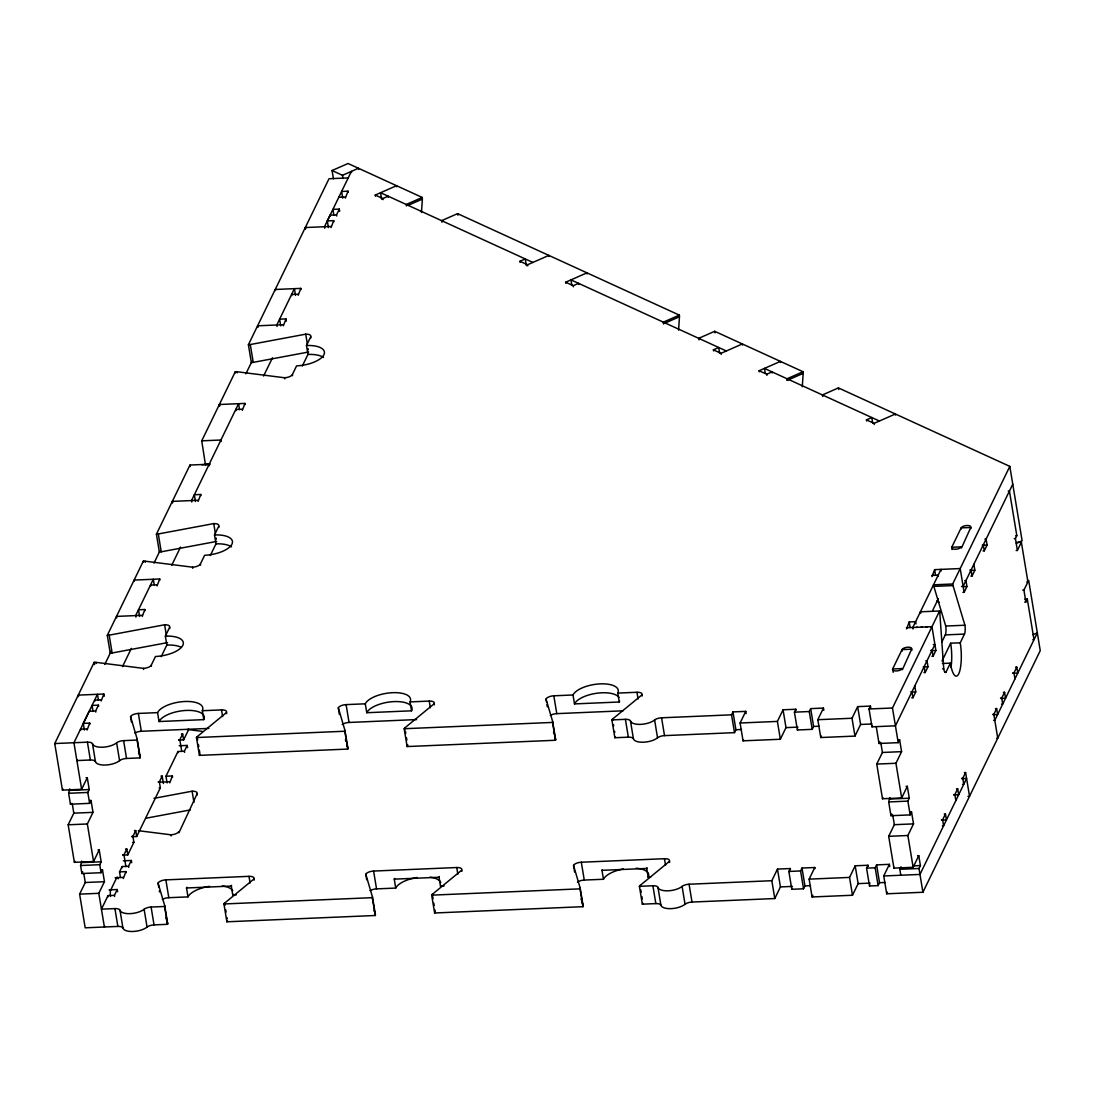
<?xml version="1.0" encoding="UTF-8"?>
<svg xmlns="http://www.w3.org/2000/svg" width="1095" height="1095" viewBox="0 0 1095 1095"><rect width="100%" height="100%" fill="white"/><g stroke="black" fill="none" stroke-linecap="round" stroke-linejoin="round"><path stroke-width="1.5" d="M421.466 212.498L422.355 199.085A6.625 3.162 66.3 0 0 422.232 197.456L348.046 163.497L332.059 170.533L333.427 178.786M678.585 330.17L679.461 316.756A6.625 3.162 66.3 0 0 679.338 315.127L457.587 213.635L441.6 220.656A6.625 3.162 66.3 0 0 441.969 222.217M802.279 386.781L803.169 373.368A6.625 3.162 66.3 0 0 803.046 371.739L714.693 331.306L698.706 338.328A6.625 3.162 66.3 0 0 699.075 339.874M86.067 777.724L87.271 777.669L81.632 789.303L62.442 790.111L54.75 743.546L94.184 662.324A6.625 2.751 -9.4 0 1 95.963 662.365L143.445 668.374A6.625 2.751 -9.4 0 0 151.247 665.199L155.49 656.48A23.173 9.622 -9.4 0 0 182.81 645.352A23.173 9.622 -9.4 0 0 165.359 636.127L169.602 627.408A6.625 2.751 -9.4 0 0 164.62 624.78L109.185 635.155A6.638 2.751 -9.4 0 1 107.296 635.346L110.239 653.181A6.638 2.751 -9.4 0 0 112.128 652.976L167.562 642.614M107.296 635.346L143.322 561.146A6.625 2.751 -9.4 0 1 145.087 561.188L192.583 567.183A6.625 2.751 -9.4 0 0 200.385 564.007L204.614 555.288A23.173 9.622 -9.4 0 0 231.935 544.174A23.173 9.622 -9.4 0 0 214.497 534.949L218.726 526.23A6.625 2.751 -9.4 0 0 213.744 523.602L158.31 533.963A6.638 2.751 -9.4 0 1 156.421 534.168L159.364 551.989A6.638 2.751 -9.4 0 0 161.252 551.798L216.687 541.423M156.421 534.168L189.983 465.046L209.172 464.239L209.419 465.717M205.49 464.964L201.74 440.833L235.302 371.711A6.625 2.751 -9.4 0 1 237.067 371.752L284.563 377.761A6.625 2.751 -9.4 0 0 292.365 374.586L296.594 365.867A23.173 9.622 -9.4 0 0 323.915 354.739A23.173 9.622 -9.4 0 0 306.477 345.527L310.706 336.808A6.625 2.751 -9.4 0 0 305.724 334.167L250.29 344.542A6.638 2.751 -9.4 0 1 248.401 344.733L251.344 362.568A6.638 2.751 -9.4 0 0 253.232 362.363L308.667 352.001M248.401 344.733L329.006 178.731L348.196 177.91M104.791 664.391L111.389 650.813M153.957 563.131L159.884 550.936M245.882 373.833L251.918 361.391M84.383 730.05L83.275 723.371L89.16 711.257L95.621 710.984L98.441 705.166L92.048 705.44L92.965 711.011M328.418 227.596L327.323 220.916L330.101 215.181L336.493 214.907L339.313 209.104L332.921 209.378L333.838 214.948M87.094 730.023L89.735 723.097L83.275 723.371M101.205 700.951L103.847 694.025L78.265 695.12L78.511 696.598M142.254 616.43L144.882 609.504L138.49 609.778L139.599 616.471M157.064 585.921L159.706 578.995L134.124 580.076L134.315 581.199M198.113 501.4L200.741 494.475L194.349 494.748L195.458 501.442M242.323 410.351L244.965 403.425L219.383 404.507L219.561 405.615M283.359 325.831L286 318.905L279.608 319.165L280.717 325.858M298.182 295.308L300.824 288.382L275.242 289.477L275.42 290.586M331.073 227.568L333.715 220.642L327.323 220.916M345.377 198.099L348.018 191.173L341.626 191.447L342.735 198.14M62.442 790.111L62.976 789.016M77.293 759.725L76.883 760.573L90.365 759.998A6.625 2.751 -9.4 0 1 95.457 761.682A13.249 5.502 -9.4 0 0 105.626 765.035A13.249 5.502 -9.4 0 0 119.574 760.655A6.625 2.751 -9.4 0 1 126.541 758.465L140.037 757.891A6.625 2.751 -9.4 0 0 140.16 757.069L137.217 739.235L130.565 716.609A6.625 2.751 -9.4 0 1 138.367 713.434L157.557 712.626A23.173 9.622 -9.4 0 1 184.877 701.498A23.173 9.622 -9.4 0 1 202.315 710.723L221.505 709.902A6.625 2.751 -9.4 0 1 226.487 712.544L226.679 713.653M122.503 666.622L131.359 648.363M171.669 565.362L180.552 547.076M263.58 376.064L272.463 357.778M89.831 800.513L91.036 800.459L89.626 803.36L70.436 804.182L68.643 793.286L69.806 788.893M70.436 804.182L70.874 803.265M98.002 849.953L99.207 849.898L93.554 861.532L74.378 862.34L68.164 824.781L73.817 813.161L72.215 803.497M89.626 803.36L87.819 792.465L89.229 789.563L87.271 777.669M161.198 656.671L166.837 645.051L165.359 636.127M210.322 555.493L215.975 543.859L214.497 534.949M302.302 366.058L307.955 354.438L306.477 345.527M93.554 861.532L87.354 823.974L92.993 812.353L91.036 800.459M74.378 862.34L74.898 861.259M101.287 869.854L102.492 869.8L101.082 872.715L81.892 873.523L80.565 865.515L81.742 861.122M81.892 873.523L82.686 871.894M254.163 880.093L253.985 878.97A6.625 2.751 -9.4 0 0 249.003 876.342L165.865 879.874A6.625 2.751 -9.4 0 0 158.063 883.049L164.715 905.674L167.658 923.496A6.625 2.751 -9.4 0 1 167.521 924.317L154.039 924.892A6.625 2.751 -9.4 0 0 147.072 927.082A13.249 5.502 -9.4 0 1 133.125 931.475A13.249 5.502 -9.4 0 1 122.955 928.108A6.625 2.751 -9.4 0 0 117.863 926.425L85.191 927.821L79.62 894.136L85.273 882.502L83.795 873.591M101.082 872.715L99.754 864.694L101.164 861.792L99.207 849.898M104.791 926.151L104.381 927L98.81 893.315L104.449 881.694L102.492 869.8M125.925 866.679L123.968 854.784L126.787 848.981L125.583 849.022M122.968 855.127L127.773 854.921L133.891 842.329L132.906 836.388L135.725 830.571L134.521 830.626M131.906 836.717L136.711 836.512L160.349 787.839L159.364 781.898L162.183 776.081L160.979 776.136M181.729 751.266L179.826 739.755L182.646 733.937L181.441 733.992M109.24 889.865L117.233 889.523L114.414 895.34L108.008 895.601L101.424 909.165L114.92 908.59A6.625 2.751 -9.4 0 1 119.998 910.273A13.249 5.502 -9.4 0 0 130.182 913.641A13.249 5.502 -9.4 0 0 144.116 909.261A6.625 2.751 -9.4 0 1 151.096 907.057L164.578 906.482A6.625 2.751 -9.4 0 0 164.715 905.674M110.513 896.435A6.077 1.56 87.6 0 1 110.308 894.683L110.321 891.535A3.696 0.944 87.6 0 1 110.663 890.153L116.713 877.684A4.969 1.273 87.5 0 1 118.26 878.833M120.464 877.451L119.533 871.88L122.12 866.542L128.526 866.268L131.345 860.465L123.352 860.807M167.097 782.898L165.988 776.218L177.979 751.512L184.384 751.238L187.204 745.435L179.21 745.763M178.827 740.097L183.631 739.891L188.805 729.215M123.297 878.532L125.939 871.606L119.533 871.88M169.739 782.87L172.38 775.944L165.988 776.218M178.937 832.734L197.086 793.848A6.625 2.751 -9.4 0 0 192.104 791.206L153.998 798.337M546.569 702.319L546.022 698.98A6.625 2.751 -9.4 0 1 553.824 695.804L573.013 694.983A23.173 9.622 -9.4 0 1 600.334 683.869A23.173 9.622 -9.4 0 1 617.772 693.094L636.962 692.273A6.625 2.751 -9.4 0 1 641.944 694.914L612.584 719.059A6.625 2.751 -9.4 0 0 611.913 719.908L614.856 737.729L628.338 737.168A6.625 2.751 -9.4 0 1 633.43 738.838A13.249 5.502 -9.4 0 0 643.6 742.205A13.249 5.502 -9.4 0 0 657.547 737.825A6.625 2.751 -9.4 0 1 664.514 735.621L734.499 732.651L731.542 714.83L732.952 711.914L745.75 711.38L746.119 713.611M734.499 732.651L735.908 729.749L732.952 711.914M796.024 710.368L795.846 709.245L783.048 709.793L785.991 727.627L780.352 739.248L743.053 740.836L740.097 723.001L745.75 711.38M743.053 740.836L743.573 739.741M780.352 739.248L777.409 721.413L783.048 709.793M823.823 710.313L823.454 708.082L810.67 708.616L813.612 726.45L812.203 729.352L797.379 729.982L794.436 712.161L795.846 709.245M797.379 729.982L797.735 729.256M812.203 729.352L809.26 711.531L810.67 708.616M870.812 708.314L870.443 706.083L857.659 706.631L860.602 724.452L854.962 736.086L820.757 737.537L817.814 719.702L823.454 708.082M820.757 737.537L821.469 736.086M574.067 868.759L573.52 865.42A6.625 2.751 -9.4 0 1 581.322 862.23L664.46 858.713A6.625 2.751 -9.4 0 1 669.442 861.341L640.069 885.499A6.611 2.751 -9.4 0 0 639.398 886.334L642.354 904.169L655.837 903.594A6.625 2.751 -9.4 0 1 660.928 905.278A13.249 5.502 -9.4 0 0 671.098 908.645A13.249 5.502 -9.4 0 0 685.046 904.251A6.625 2.751 -9.4 0 1 692.013 902.061L774.781 898.543L771.824 880.709L777.477 869.088L790.261 868.554L790.453 869.663M854.962 736.086L852.019 718.252L857.659 706.631M774.781 898.543L780.42 886.923L777.477 869.088M906.578 628.872L909.22 621.946L915.612 621.673L915.981 623.904M931.982 576.572L934.61 569.646L960.192 568.551L964.12 592.327L962.929 592.381M814.967 868.622L814.776 867.514L801.992 868.048L804.934 885.882L803.525 888.784L791.794 889.291L788.852 871.456L790.261 868.554M933.323 644.572L934.911 644.503L895.436 725.821L871.99 726.82L869.033 708.985L870.443 706.083M803.525 888.784L800.582 870.949L801.992 868.048M791.794 889.291L792.246 888.373M871.99 726.82L872.332 726.094M932.666 610.449L938.305 598.828M868.157 866.364L867.979 865.255L855.181 865.789L858.138 883.624L852.485 895.245L812.079 896.969L809.137 879.134L814.776 867.514M876.246 726.642L879.025 743.478L898.215 742.67L892.48 708L939.592 610.983L920.402 611.804A6.625 1.697 87.6 0 1 920.608 613.378M942.371 663.488L950.364 663.146A23.173 5.94 87.6 0 0 958.741 673.781A23.173 5.94 87.6 0 0 960.247 642.806L964.476 634.087A6.625 1.697 87.6 0 0 964.914 625.231L953.033 585.579A6.625 1.697 87.6 0 1 952.691 584.005L1009.809 466.374L838.4 387.917L822.413 394.953A6.625 3.162 66.3 0 0 822.783 396.5M879.025 743.478L879.819 741.849M812.079 896.969L812.873 895.327M906.112 786.374L907.317 786.319L901.678 797.954L882.488 798.761L876.753 764.091L882.406 752.47L880.804 742.807M1012.752 484.209L963.135 586.386L961.547 586.455M911.738 697.789L912.943 697.748L915.762 691.93L914.777 685.99M923.961 672.604L925.165 672.549L927.985 666.745L927.013 660.805L925.809 660.846M931.872 656.316L933.077 656.261L935.896 650.457L931.968 626.682L906.386 627.763M964.12 592.327L966.94 586.523L965.968 580.569L964.763 580.624M970.827 576.093L972.031 576.038L974.851 570.235L973.866 564.281M983.064 550.908L984.268 550.853L987.088 545.036L986.102 539.096L984.898 539.151M941.851 641.985L945.3 634.895A6.625 1.697 87.6 0 0 945.724 626.053L933.843 586.4A6.625 1.697 87.6 0 1 933.501 584.826L952.691 584.005M898.215 742.67L899.625 739.768L898.42 739.809M942.015 661.01L950.652 643.203L960.247 642.806M901.678 797.954L895.943 763.27L901.582 751.649L899.625 739.768M882.488 798.761L883.022 797.666M944.93 671.906L946.135 671.865L950.364 663.146M852.485 895.245L849.542 877.41L855.181 865.789M1016.174 550.525L1017.378 550.47L1015.407 538.576L1016.817 535.674L1009.439 491.025L1008.249 491.08M910.356 812.038L911.56 811.997L910.15 814.899L890.96 815.707L888.688 801.937L889.852 797.543M1017.378 550.47L1021.375 542.23L1016.571 542.436M890.96 815.707L891.754 814.078M889.756 866.569L889.386 864.338L876.602 864.886L879.545 882.721L878.135 885.622L869.512 885.992L866.569 868.157L867.979 865.255M917.569 855.715L918.773 855.674L913.134 867.295L893.944 868.102L888.688 836.32L894.341 824.699L892.74 815.036M878.135 885.622L875.179 867.787L876.602 864.886M910.15 814.899L907.864 801.116L909.274 798.214L907.317 786.319M869.512 885.992L869.95 885.075M1028.67 580.391L1040.25 650.635L922.921 892.261L886.69 893.794L883.747 875.959L889.386 864.338M1024.687 602.031L1025.878 601.99L1023.921 590.096L1027.918 581.856L1021.375 542.23M913.134 867.295L907.878 835.499L913.517 823.878L911.56 811.997M893.944 868.102L894.3 867.377M1025.878 601.99L1027.302 599.074L1024.893 599.184M886.69 893.794L887.484 892.165M900.802 875.247L899.816 869.293L901.048 866.761M922.921 892.261L918.992 868.486L920.402 865.57L918.773 855.674M942.425 825.794L943.616 825.739L942.631 819.799L945.464 813.996L944.26 814.037M955.853 800.554L954.867 794.614L957.687 788.797L956.482 788.852M962.56 784.321L963.764 784.266L962.779 778.326L965.598 772.509L964.394 772.564M996.546 738.222L997.75 738.167L993.822 714.392L996.642 708.574L995.437 708.629M1001.514 704.099L1002.719 704.044L1001.733 698.104L1004.553 692.286L1003.348 692.341M1014.942 678.859L1013.956 672.919L1016.776 667.101L1015.585 667.156M434.4 704.838L434.222 703.729A6.625 2.751 -9.4 0 0 429.24 701.087L410.05 701.909A23.173 9.622 -9.4 0 0 392.612 692.683A23.173 9.622 -9.4 0 0 365.278 703.811L346.102 704.619A6.625 2.751 -9.4 0 0 338.3 707.794L344.952 730.42L347.895 748.255A6.638 2.751 -9.4 0 1 347.758 749.076L199.399 755.372L196.457 737.537A6.625 2.751 -9.4 0 1 197.127 736.689L226.487 712.544M546.022 698.98L552.674 721.605L555.63 739.44A6.638 2.751 -9.4 0 1 555.493 740.261L407.121 746.557L404.178 728.722A6.625 2.751 -9.4 0 1 404.849 727.874L434.222 703.729M461.898 871.278L461.707 870.155A6.625 2.751 -9.4 0 0 456.724 867.527L373.6 871.059A6.625 2.751 -9.4 0 0 365.785 874.234L372.437 896.846L375.393 914.681A6.638 2.751 -9.4 0 1 375.257 915.502L226.884 921.798L223.941 903.964A6.611 2.751 -9.4 0 1 224.612 903.129L253.985 878.97M573.52 865.42L580.172 888.031L583.115 905.866A6.638 2.751 -9.4 0 1 582.978 906.687L434.619 912.984L431.676 895.149A6.611 2.751 -9.4 0 1 432.347 894.314L461.707 870.155M332.059 170.533L342.475 175.296L358.448 168.274L358.64 169.383M375.407 196.183L375.229 195.061L396.541 185.698L396.718 186.807M375.229 195.061L382.839 198.551L388.164 196.21L388.355 197.319M422.232 197.456L406.245 204.478A6.625 3.162 66.3 0 1 406.368 205.915M407.819 205.477L422.355 199.085M520.111 262.403L519.933 261.294L525.258 258.954L526.366 265.633M519.933 261.294L527.544 264.771L548.855 255.409L549.047 256.531M565.814 283.318L565.636 282.209L586.947 272.847L587.125 273.955M565.636 282.209L573.246 285.685L578.571 283.345L578.762 284.467M679.338 315.127L663.365 322.149A6.625 3.162 66.3 0 1 663.488 323.586M663.474 323.778L679.461 316.756M713.584 350.947L713.406 349.839L718.731 347.498L719.648 353.069M713.406 349.839L721.016 353.329L742.328 343.953L742.519 345.076M759.287 371.862L759.109 370.753L780.42 361.391L780.598 362.5M759.109 370.753L766.719 374.244L772.043 371.903L772.235 373.012M803.046 371.739L787.059 378.774A6.625 3.162 66.3 0 1 787.182 380.211M787.182 380.389L803.169 373.368M866.638 421L866.46 419.878L871.784 417.537L872.701 423.122M866.46 419.878L874.07 423.368L895.381 414.006L895.573 415.114M1016.324 543.312L1022.128 540.766L1009.809 466.374M1032.982 634.744L1037.348 632.828L994.807 720.332L993.603 720.387M146.552 818.116L190.434 809.903M338.807 197.264L345.199 196.99M305.491 228.65L305.313 227.541L330.895 226.46M297.991 294.199L291.598 294.473L291.79 295.582M257.777 326.912L257.599 325.804L283.181 324.709M242.132 409.229L235.74 409.503L235.931 410.611M201.74 440.833L220.93 440.012L221.176 441.504M210.254 464.116L201.932 464.841M205.668 464.608L209.268 464.458M172.531 502.495L172.339 501.373L197.921 500.292M1015.626 535.729L1016.817 535.674M1014.216 538.63L1015.407 538.576M982.283 545.242L987.088 545.036M156.886 584.812L150.494 585.086L150.672 586.195M969.855 570.153L971.046 570.098L972.031 576.038M971.251 570.385L974.851 570.235M931.79 575.45L938.182 575.176L938.374 576.298M142.063 615.322L116.481 616.403L116.727 617.895M1026.727 581.91L1027.918 581.856M933.843 586.4L953.033 585.579M963.34 586.674L966.94 586.523M1022.716 590.15L1023.921 590.096M938.62 612.858L939.811 612.803L943.739 668.826A6.625 1.697 87.6 0 0 946.135 671.865M945.724 626.053L964.914 625.231M916.378 627.339L917.583 627.284M921.182 627.134L922.373 627.079M925.973 626.929L927.178 626.874M930.777 626.723L931.968 626.682M945.3 634.895L964.476 634.087M1032.79 639.672L1033.995 639.631L1027.302 599.074M930.901 650.375L932.091 650.32L933.077 656.261M931.106 650.663L935.896 650.457M101.027 699.842L94.635 700.116L94.813 701.224M923.194 666.951L927.985 666.745M942.549 668.881L943.739 668.826M1012.765 672.96L1013.956 672.919M1012.971 673.247L1017.761 673.042L1016.776 667.101M157.557 712.626L159.035 721.537L203.793 719.634L202.315 710.723M365.278 703.811L366.757 712.722L411.528 710.819L410.05 701.909M573.013 694.983L574.492 703.907L619.25 702.004A23.173 9.622 -9.4 0 0 619.606 701.101M910.753 691.848L911.957 691.794L912.943 697.748M912.162 692.081L915.762 691.93M86.916 728.9L80.524 729.174L80.701 730.283M134.877 733.075A6.625 2.751 -9.4 0 1 141.323 731.268L208.858 728.408M342.201 724.534A6.625 2.751 -9.4 0 1 349.045 722.454L416.593 719.579M550.333 715.446A6.625 2.751 -9.4 0 1 556.78 713.639L623.028 710.819M1000.529 698.158L1001.733 698.104M1000.734 698.432L1005.538 698.227L1004.553 692.286M54.75 743.546L87.422 742.164A6.625 2.751 -9.4 0 1 92.514 743.847A13.249 5.502 -9.4 0 0 102.684 747.214A13.249 5.502 -9.4 0 0 116.631 742.821A6.625 2.751 -9.4 0 1 123.598 740.631L137.08 740.056A6.625 2.751 -9.4 0 0 137.217 739.235M196.457 737.537L344.815 731.241A6.638 2.751 -9.4 0 0 344.952 730.42M404.178 728.722L552.537 722.426A6.638 2.751 -9.4 0 0 552.674 721.605M611.913 719.908L625.396 719.333A6.625 2.751 -9.4 0 1 630.487 721.016A13.249 5.502 -9.4 0 0 640.657 724.37A13.249 5.502 -9.4 0 0 654.605 719.99A6.625 2.751 -9.4 0 1 661.572 717.8L731.542 714.83M794.436 712.161L809.26 711.531M869.033 708.985L892.48 708M178.622 739.809L179.826 739.755M740.097 723.001L777.409 721.413M817.814 719.702L852.019 718.252M992.617 714.446L993.822 714.392M994.027 714.679L997.627 714.529L996.642 708.574M735.908 729.749L741.493 729.516M785.991 727.627L797.981 727.121M813.612 726.45L819.211 726.218M860.602 724.452L871.798 723.987M158.159 781.939L159.364 781.898M159.966 782.159L169.561 781.762M882.406 752.47L901.582 751.649M70.053 790.371L89.229 789.563M159.145 787.894L160.349 787.839M68.643 793.286L87.819 792.465M876.753 764.091L895.943 763.27M73.817 813.161L92.993 812.353M961.574 778.381L962.779 778.326M961.78 778.654L966.584 778.463L919.978 874.426L883.747 875.959M68.164 824.781L87.354 823.974M953.663 794.669L954.867 794.614M953.868 794.956L958.672 794.751L957.687 788.797M890.098 799.021L909.274 798.214M967.925 796.352L969.527 796.284L965.598 772.509M888.688 801.937L907.864 801.116M131.701 836.429L132.906 836.388M132.687 842.384L133.891 842.329M941.44 819.854L942.631 819.799M122.763 854.839L123.968 854.784M941.645 820.141L946.436 819.936L945.464 813.996M894.341 824.699L913.517 823.878M81.988 862.6L101.164 861.792M80.565 865.515L99.754 864.694M888.688 836.32L907.878 835.499M115.112 877.752L123.105 877.41M85.273 882.502L104.449 881.694M109.459 890.208L110.663 890.153M162.361 899.515A6.625 2.751 -9.4 0 1 168.808 897.695L187.998 896.887L186.52 887.977L231.291 886.074A23.173 9.622 -9.4 0 0 231.592 885.335M370.096 890.7A6.625 2.751 -9.4 0 1 376.543 888.88L395.719 888.072L394.255 879.148L439.013 877.259A23.173 9.622 -9.4 0 0 439.314 876.52M577.435 882.159A6.625 2.751 -9.4 0 1 584.265 880.065L603.454 879.258L601.976 870.333L646.748 868.444A23.173 9.622 -9.4 0 0 647.049 867.692M79.62 894.136L98.81 893.315M231.291 886.074L232.756 894.985L236.356 894.834M439.013 877.259L440.491 886.17L444.091 886.019M636.277 868.226A23.173 9.622 -9.4 0 1 648.213 877.355L650.622 877.246M913.216 865.885L920.402 865.57M788.852 871.456L800.582 870.949M866.569 868.157L875.179 867.787M899.816 869.293L918.992 868.486M223.941 903.964L372.314 897.667A6.638 2.751 -9.4 0 0 372.437 896.846M431.676 895.149L580.035 888.853A6.638 2.751 -9.4 0 0 580.172 888.031M639.398 886.334L652.894 885.759A6.625 2.751 -9.4 0 1 657.972 887.443A13.249 5.502 -9.4 0 0 668.155 890.81A13.249 5.502 -9.4 0 0 682.089 886.416A6.625 2.751 -9.4 0 1 689.07 884.226L771.824 880.709M809.137 879.134L849.542 877.41M780.42 886.923L792.41 886.416M804.934 885.882L810.533 885.65M858.138 883.624L870.128 883.117M879.545 882.721L885.143 882.474M187.423 729.489L202.26 731.364M138.298 830.681L170.943 834.801A6.625 2.751 -9.4 0 0 178.745 831.625M532.882 262.43L380.554 192.72L381.621 199.208M726.355 350.989L570.96 279.868L571.768 284.727M879.394 421.028L764.433 368.413L765.241 373.272M936.636 601.073L939.4 602.332M553.55 732.363L553.961 733.773M554.795 736.606L555.63 739.44M581.034 898.803L581.459 900.213M581.869 901.623L583.115 905.866M345.404 739.768L345.815 741.178M346.65 744.011L347.895 748.255M374.148 910.438L375.393 914.681M138.504 751.416L140.16 757.069M166.002 917.843L167.658 923.496M983.283 544.913L984.268 550.853M970.923 528.598L970.745 527.489A4.969 2.067 -9.4 0 0 967.008 525.504A4.969 2.067 -9.4 0 0 961.15 527.886L951.747 547.267L952.116 549.498M961.328 529.008L961.15 527.886L970.745 527.489L961.519 547.979M941.248 570.851L941.016 569.373L912.792 627.49L913.038 628.982M934.61 569.646L935.541 575.217M924.18 666.609L925.165 672.549M909.22 621.946L910.137 627.517M911.834 650.307L911.642 649.184A4.969 2.067 -9.4 0 0 907.906 647.213A4.969 2.067 -9.4 0 0 902.061 649.595L892.644 668.963L893.205 672.316M874.07 423.368L874.262 424.49M902.294 651.073L902.061 649.595L911.642 649.184L902.417 669.675M766.719 374.244L766.911 375.352M721.016 353.329L721.208 354.438M661.572 717.8L664.514 735.621M689.07 884.226L692.013 902.061M654.605 719.99L657.547 737.825M682.089 886.416L685.046 904.251M641.944 694.914L642.135 696.023M669.442 861.341L669.62 862.463M573.246 285.685L573.424 286.808M636.962 692.273L638.07 698.966M664.46 858.713L665.555 865.392M630.487 721.016L633.43 738.838M657.972 887.443L660.928 905.278M625.396 719.333L628.338 737.168M652.894 885.759L655.837 903.594M617.772 693.094L619.25 702.004M646.748 868.444L648.213 877.355M612.584 719.059L612.762 720.168M613.501 724.63L613.679 725.752M614.61 731.323L614.788 732.432M640.069 885.499L640.26 886.608M640.808 889.948L641.177 892.179M641.916 896.641L642.286 898.872M527.544 264.771L527.735 265.893M553.824 695.804L556.78 713.639M581.322 862.23L584.265 880.065M552.537 722.426L555.493 740.261M580.035 888.853L582.978 906.687M546.939 704.55L547.308 706.781M574.259 869.868L574.615 872.099M382.839 198.551L383.017 199.66M351.55 172.49L351.372 171.381L324.49 226.72L324.736 228.212M348.018 191.173L348.196 192.296M342.475 175.296L343.009 178.54M429.24 701.087L430.335 707.781M456.724 867.527L457.833 874.207M339.313 209.104L339.683 211.335M336.493 214.907L336.685 216.03M333.715 220.642L333.893 221.751M330.101 215.181L330.279 216.304M404.849 727.874L405.041 728.996M405.396 731.214L405.766 733.445M406.505 737.907L406.875 740.138M407.614 744.6L407.792 745.709A6.625 2.751 -9.4 0 0 407.121 746.557M432.347 894.314L432.525 895.423M432.717 896.545L433.086 898.762M433.812 903.224L434.181 905.455M434.92 909.918L435.29 912.135A6.611 2.751 -9.4 0 0 434.619 912.984M305.313 227.541L305.56 229.019M310.706 336.808L310.898 337.917M300.824 288.382L301.002 289.504M305.724 334.167L307.38 344.2M308.119 348.662L308.311 349.77M295.527 295.349L294.418 288.656L276.789 324.982L277.035 326.474M286 318.905L286.37 321.122M292.365 374.586L292.557 375.695M346.102 704.619L349.045 722.454M373.6 871.059L376.543 888.88M344.815 731.241L347.758 749.076M372.314 897.667L375.257 915.502M284.563 377.761L284.741 378.87M338.3 707.794L338.656 710.025M338.848 711.134L339.395 714.487M365.785 874.234L366.154 876.465M366.346 877.574L366.702 879.805M257.599 325.804L257.845 327.282M250.29 344.542L253.232 362.363M244.965 403.425L245.143 404.534M237.067 371.752L237.259 372.875M235.302 371.711L235.48 372.834M239.545 409.639L238.573 403.685L191.529 500.566L191.776 502.044M219.383 404.507L219.63 405.985M218.726 526.23L218.918 527.338M213.744 523.602L215.4 533.621M216.139 538.083L216.331 539.192M200.741 494.475L200.933 495.597M189.983 465.046L190.229 466.538M200.385 564.007L200.577 565.13M221.505 709.902L222.613 716.595M249.003 876.342L250.098 883.022M192.583 567.183L192.761 568.305M172.339 501.373L172.586 502.865M197.127 736.689L197.675 740.042M198.414 744.49L198.784 746.722M199.331 750.061L199.879 753.415M224.612 903.129L224.981 905.36M225.721 909.808L226.09 912.039M227.007 917.61L227.199 918.732M158.31 533.963L161.252 551.798M169.602 627.408L169.78 628.53M197.086 793.848L197.278 794.956M159.706 578.995L159.884 580.104M187.204 745.435L187.573 747.652M164.62 624.78L166.454 635.921M182.646 733.937L183.631 739.891M192.104 791.206L193.952 802.361M184.384 751.238L184.562 752.361M154.231 584.839L153.314 579.269L135.671 615.595L135.917 617.074M177.979 751.512L178.17 752.621M145.087 561.188L145.279 562.296M143.322 561.146L143.513 562.255M144.882 609.504L145.074 610.627M172.38 775.944L172.572 777.053M151.247 665.199L151.439 666.308M162.183 776.081L163.415 783.514M143.445 668.374L143.637 669.483M170.943 834.801L171.121 835.923M138.367 713.434L141.323 731.268M165.865 879.874L168.808 897.695M137.08 740.056L140.037 757.891M164.578 906.482L167.521 924.317M130.565 716.609L130.743 717.731M130.935 718.84L131.482 722.18M158.063 883.049L158.789 887.511M159.35 890.851L159.528 891.96M109.185 635.155L112.128 652.976M123.598 740.631L126.541 758.465M151.096 907.057L154.039 924.892M135.725 830.571L136.711 836.512M116.631 742.821L119.574 760.655M144.116 909.261L147.072 927.082M103.847 694.025L104.217 696.256M131.345 860.465L131.715 862.696M95.963 662.365L96.141 663.488M126.787 848.981L127.773 854.921M128.526 866.268L128.704 867.391M94.184 662.324L94.553 664.555M98.441 700.239L97.455 694.298L73.94 742.738L81.632 789.303M98.441 705.166L98.618 706.289M125.939 871.606L126.117 872.715M122.12 866.542L122.311 867.664M95.621 710.984L95.799 712.092M89.735 723.097L89.927 724.206M117.233 889.523L117.603 891.754M92.514 743.847L95.457 761.682M119.998 910.273L122.955 928.108M114.414 895.34L114.592 896.449M87.422 742.164L90.365 759.998M114.92 908.59L117.863 926.425M108.008 895.601L108.2 896.723M838.77 389.478A6.625 3.162 66.3 0 1 838.4 387.917M715.062 332.853A6.625 3.162 66.3 0 1 714.693 331.306M457.956 215.181A6.625 3.162 66.3 0 1 457.587 213.635M233.057 894.245A23.173 9.622 -9.4 0 1 232.756 894.985M187.998 896.887A23.173 9.622 -9.4 0 1 209.501 886.334M222.285 886.006A23.173 9.622 -9.4 0 1 232.742 890.755M226.884 921.798A6.611 2.751 -9.4 0 1 227.445 921.059M440.792 885.431A23.173 9.622 -9.4 0 1 440.491 886.17M395.719 888.072A23.173 9.622 -9.4 0 1 417.222 877.519M430.007 877.191A23.173 9.622 -9.4 0 1 440.779 882.597M603.454 879.258A23.173 9.622 -9.4 0 1 623.288 868.978M642.354 904.169A6.611 2.751 -9.4 0 1 643.025 903.32M394.255 879.148A23.173 9.622 -9.4 0 1 394.665 878.409M601.976 870.333A23.173 9.622 -9.4 0 1 602.401 869.594M186.52 887.977A23.173 9.622 -9.4 0 1 186.944 887.224M614.856 737.729A6.625 2.751 -9.4 0 1 615.417 736.99M199.399 755.372A6.625 2.751 -9.4 0 1 199.961 754.633M574.492 703.907A23.173 9.622 -9.4 0 1 596.378 693.299A23.173 9.622 -9.4 0 1 619.017 697.433M366.757 712.722A23.173 9.622 -9.4 0 1 394.077 701.594A23.173 9.622 -9.4 0 1 411.528 710.819M159.035 721.537A23.173 9.622 -9.4 0 1 186.355 710.422A23.173 9.622 -9.4 0 1 203.793 719.634M166.837 645.051A23.173 9.622 -9.4 0 1 181.222 647.35M215.975 543.859A23.173 9.622 -9.4 0 1 231.524 546.884M307.955 354.438A23.173 9.622 -9.4 0 1 323.504 357.463M939.592 610.983A6.625 1.697 87.6 0 1 939.811 612.803M950.652 643.203A23.173 5.94 87.6 0 1 951.035 667.183M960.739 546.884L951.747 547.267A4.969 2.067 -9.4 0 0 955.483 549.238A4.969 2.067 -9.4 0 0 961.328 546.857L960.739 546.884M901.637 668.58L892.644 668.963A4.969 2.067 -9.4 0 0 896.381 670.948A4.969 2.067 -9.4 0 0 902.239 668.566L901.637 668.58"/></g></svg>
